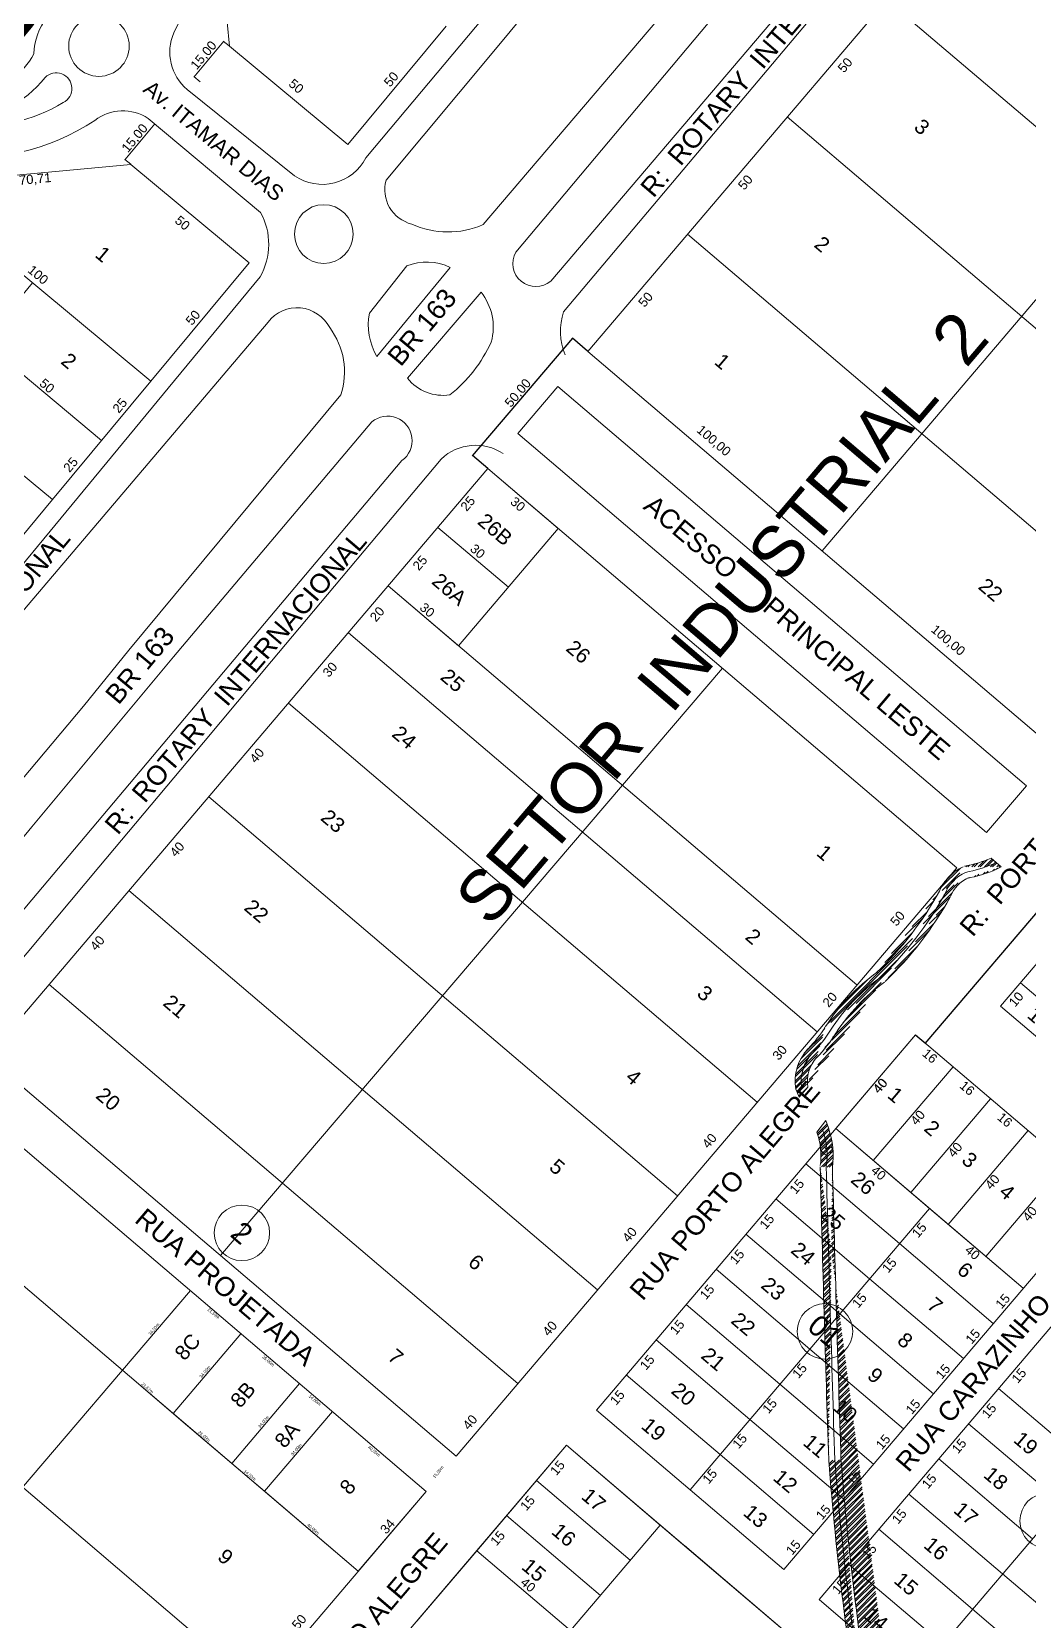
# Model space of a CAD drawing. Header units: metres. Extents: x 3808 to 8215, y 2374 to 6187.
# Drawn here: x 6706 to 7030, y 4128 to 4643 of the extents above; entities that cross this region are included whole.
import ezdxf
from ezdxf.enums import TextEntityAlignment as Align

# ---------------------------------------------------------------- set-up
doc = ezdxf.new("R2010")
doc.units = ezdxf.units.M
for name, color, linetype in [('0 - Cotas', 7, 'Continuous'), ('0 - CÓRREGO', 5, 'Continuous'), ('0 - MEIO FIO 2', 251, 'Continuous'), ('vista', 7, 'Continuous')]:
    doc.layers.add(name, color=color, linetype=linetype)
doc.layers.add('0 - LINHAS DE QUADRA E LOTES', color=7, linetype='Continuous', lineweight=5)
doc.styles.add('Arial', font='arial.ttf')
doc.styles.add('MtXpl_Swis721_BdOul_', font='swissbo.ttf')
doc.styles.add('pedro', font='arial.ttf', dxfattribs={"height": 3})
doc.dimstyles.new('Copy(2) of ISO-25', dxfattribs={"dimtxt": 1, "dimasz": 2.5, "dimexe": 1.25, "dimexo": 0.625, "dimgap": 0.2, "dimtad": 1, "dimtoh": 1, "dimlfac": 0.9999999999999999, "dimzin": 1, "dimtxsty": 'Arial', "dimblk": 'NONE', "dimcen": 0, "dimse1": 1, "dimse2": 1, "dimsd1": 1, "dimsd2": 1, "dimclrt": 256, "dimaunit": 1, "dimadec": 3, "dimazin": 0, "dimtfac": 1, "dimtmove": 0, "dimatfit": 3, "dimldrblk": 'NONE', "dimfxl": 1, "dimtolj": 1, "dimtzin": 0, "dimarcsym": 0})
doc.dimstyles.new('pedro', dxfattribs={"dimtxt": 3, "dimasz": 0.1, "dimexe": 0.1, "dimexo": 0.1, "dimgap": 0.05, "dimtad": 1, "dimzin": 1, "dimtxsty": 'pedro', "dimblk": 'ARCHTICK', "dimcen": 2.5, "dimdle": 0.1, "dimadec": 0, "dimazin": 0, "dimtfac": 1, "dimtmove": 0, "dimatfit": 3, "dimldrblk": 'ARCHTICK', "dimfxl": 0.3, "dimarcsym": 0})
pattern_1 = [(45, (-2381.88947562729, -48.24850846779464), (-1.01027881362028, 1.01027881362028), []), (45, (-2381.21595612729, -48.24850846779464), (-1.01027881362028, 1.01027881362028), [])]

# ---------------------------------------------------------------- blocks, each defined once
blk = doc.blocks.new('_ARCHTICK')
at = {"color": 0, "linetype": 'ByBlock', "const_width": 0.15}
blk.add_lwpolyline([(-0.5, -0.5), (0.5, 0.5)], dxfattribs=at)
blk = doc.blocks.new('*D9244')
at = {"layer": 'Defpoints', "color": 0, "transparency": 16777216}
for p in [(6881.446914161154, 4543.860489014616), (6886.364385073459, 4539.674784610423), (6853.955657197549, 4501.600195218252)]:
    blk.add_point(p, dxfattribs=at)
at = {"layer": 'vista', "color": 0, "lineweight": -2, "transparency": 16777216}
for p, q in [((6848.973368844604, 4505.709750430796), (6881.511731616877, 4543.936638193427)), ((6886.288235894648, 4539.739602066145), (6881.370764982343, 4543.925306470339)), ((6853.879508018737, 4501.665012673975), (6848.962037121515, 4505.85071706533))]:
    blk.add_line(p, q, dxfattribs=at)
at = {"layer": 'vista', "color": 0, "lineweight": -2, "transparency": 16777216, "xscale": 0.1, "yscale": 0.1, "zscale": 0.1}
for p, rotation in [((6881.446914161154, 4543.860489014616), 49.59588771418515), ((6849.038186300327, 4505.785899609607), 229.5958877141852)]:
    blk.add_blockref('_ARCHTICK', p, dxfattribs=dict(at, rotation=rotation))
at = {"layer": 'vista', "color": 0, "lineweight": 5, "transparency": 16777216, "insert": (6863.831608795509, 4526.024174223297), "char_height": 3, "attachment_point": 5, "rotation": 49.595887714185146, "style": 'pedro'}
blk.add_mtext('50,00', dxfattribs=at)
blk = doc.blocks.new('*D9280')
at = {"layer": 'Defpoints', "color": 0, "transparency": 16777216}
for p in [(7090.108765217862, 4431.910098560528), (7093.337345259697, 4429.161961979469), (6992.882581589198, 4317.686330382156)]:
    blk.add_point(p, dxfattribs=at)
at = {"layer": 'vista', "color": 0, "lineweight": -2, "transparency": 16777216}
for p, q in [((7090.184914396674, 4431.845281104806), (7093.413494438509, 4429.097144523746)), ((6996.046344220181, 4314.862044584092), (7093.40216271542, 4429.23811115828)), ((6992.958730768009, 4317.621512926433), (6996.187310854715, 4314.87337630718))]:
    blk.add_line(p, q, dxfattribs=at)
at = {"layer": 'vista', "color": 0, "lineweight": -2, "transparency": 16777216, "xscale": 0.1, "yscale": 0.1, "zscale": 0.1}
for p, rotation in [((7093.337345259697, 4429.161961979469), 49.59588771418515), ((6996.111161675904, 4314.938193762902), 229.5958877141852)]:
    blk.add_blockref('_ARCHTICK', p, dxfattribs=dict(at, rotation=rotation))
at = {"layer": 'vista', "color": 0, "lineweight": 5, "transparency": 16777216, "insert": (7043.313312032569, 4373.25105778237), "char_height": 3, "attachment_point": 5, "rotation": 49.595887714185146, "style": 'pedro'}
blk.add_mtext('150,00', dxfattribs=at)
blk = doc.blocks.new('*D11663')
at = {"layer": 'Defpoints', "color": 0, "transparency": 16777216}
for p in [(6781.341975996825, 4169.444729655726), (6811.801647511697, 4143.517747354137), (6811.801647511697, 4143.517747354137)]:
    blk.add_point(p, dxfattribs=at)
at = {"layer": '0 - Cotas', "lineweight": 5, "transparency": 16777216, "insert": (6797.090970393433, 4157.091159144539), "char_height": 1, "attachment_point": 5, "rotation": 319.59588769160007, "style": 'Arial'}
blk.add_mtext('\\A1;40,00m', dxfattribs=at)
blk = doc.blocks.new('_None')
blk = doc.blocks.new('*D11664')
at = {"layer": 'Defpoints', "color": 0, "transparency": 16777216}
for p in [(6770.681090966825, 4178.519173461113), (6781.341975996826, 4169.444729655728), (6781.341975996826, 4169.444729655728)]:
    blk.add_point(p, dxfattribs=at)
at = {"layer": '0 - Cotas', "lineweight": 5, "transparency": 16777216, "insert": (6776.530692121286, 4174.591872197781), "char_height": 1, "attachment_point": 5, "rotation": 319.59588769159905, "style": 'Arial'}
blk.add_mtext('\\A1;14,00m', dxfattribs=at)
blk = doc.blocks.new('*D11665')
at = {"layer": 'Defpoints', "color": 0, "transparency": 16777216}
for p in [(6751.643796270392, 4194.7235373993), (6770.681090966825, 4178.519173461113), (6770.681090966824, 4178.519173461112)]:
    blk.add_point(p, dxfattribs=at)
at = {"layer": '0 - Cotas', "lineweight": 5, "transparency": 16777216, "insert": (6761.681602258067, 4187.231276069565), "char_height": 1, "attachment_point": 5, "rotation": 319.5958876916004, "style": 'Arial'}
blk.add_mtext('\\A1;25,00m', dxfattribs=at)
blk = doc.blocks.new('*D11666')
at = {"layer": 'Defpoints', "color": 0, "transparency": 16777216}
for p in [(6735.144752571794, 4208.767366261926), (6751.643796270391, 4194.723537399298), (6751.643796270393, 4194.723537399301)]:
    blk.add_point(p, dxfattribs=at)
at = {"layer": '0 - Cotas', "lineweight": 5, "transparency": 16777216, "insert": (6743.249029901789, 4202.920906111074), "char_height": 1, "attachment_point": 5, "rotation": 319.59588769159933, "style": 'Arial'}
blk.add_mtext('\\A1;21,67m', dxfattribs=at)
blk = doc.blocks.new('*D11667')
at = {"layer": 'Defpoints', "color": 0, "transparency": 16777216}
for p in [(6757.24022869175, 4234.60910855827), (6757.24022869175, 4234.60910855827), (6735.144752571795, 4208.767366261927)]:
    blk.add_point(p, dxfattribs=at)
at = {"layer": '0 - Cotas', "lineweight": 5, "transparency": 16777216, "insert": (6745.4632918638, 4222.067897475765), "char_height": 1, "attachment_point": 5, "rotation": 49.46855016223152, "style": 'Arial'}
blk.add_mtext('\\A1;34,00m', dxfattribs=at)
blk = doc.blocks.new('*D11668')
at = {"layer": 'Defpoints', "color": 0, "transparency": 16777216}
for p in [(6757.240228691749, 4234.60910855827), (6773.681731226252, 4220.614258186509), (6772.614037772221, 4219.359905037728)]:
    blk.add_point(p, dxfattribs=at)
at = {"layer": '0 - Cotas', "lineweight": 5, "transparency": 16777216, "insert": (6764.738576961245, 4227.11524580461), "char_height": 1, "attachment_point": 5, "rotation": 319.5958876916008, "style": 'Arial'}
blk.add_mtext('\\A1;21,59m', dxfattribs=at)
blk = doc.blocks.new('*D11669')
at = {"layer": 'Defpoints', "color": 0, "transparency": 16777216}
for p in [(6773.681731226253, 4220.614258186509), (6773.681731226254, 4220.614258186509), (6751.643796270394, 4194.7235373993)]:
    blk.add_point(p, dxfattribs=at)
at = {"layer": '0 - Cotas', "lineweight": 5, "transparency": 16777216, "insert": (6762.052843108961, 4208.188056432362), "char_height": 1, "attachment_point": 5, "rotation": 49.595887691760964, "style": 'Arial'}
blk.add_mtext('\\A1;34,00m', dxfattribs=at)
blk = doc.blocks.new('*D11670')
at = {"layer": 'Defpoints', "color": 0, "transparency": 16777216}
for p in [(6792.719025922683, 4204.409894248323), (6792.719025922683, 4204.409894248323), (6770.681090966824, 4178.519173461113)]:
    blk.add_point(p, dxfattribs=at)
at = {"layer": '0 - Cotas', "lineweight": 5, "transparency": 16777216, "insert": (6781.090137805392, 4191.983692494176), "char_height": 1, "attachment_point": 5, "rotation": 49.59588769176312, "style": 'Arial'}
blk.add_mtext('\\A1;34,00m', dxfattribs=at)
blk = doc.blocks.new('*D11671')
at = {"layer": 'Defpoints', "color": 0, "transparency": 16777216}
for p in [(6773.681731226252, 4220.61425818651), (6791.512138112965, 4202.992012066288), (6792.719025922685, 4204.409894248323)]:
    blk.add_point(p, dxfattribs=at)
at = {"layer": '0 - Cotas', "lineweight": 5, "transparency": 16777216, "insert": (6782.508042981153, 4211.708035618175), "char_height": 1, "attachment_point": 5, "rotation": 319.59588769160064, "style": 'Arial'}
blk.add_mtext('\\A1;25,00m', dxfattribs=at)
blk = doc.blocks.new('*D11672')
at = {"layer": 'Defpoints', "color": 0, "transparency": 16777216}
for p in [(6792.719025922684, 4204.409894248322), (6803.379910952684, 4195.335450442938), (6802.238630178874, 4193.994645058333)]:
    blk.add_point(p, dxfattribs=at)
at = {"layer": '0 - Cotas', "lineweight": 5, "transparency": 16777216, "insert": (6797.626333398169, 4198.972411680375), "char_height": 1, "attachment_point": 5, "rotation": 319.59588769159905, "style": 'Arial'}
blk.add_mtext('\\A1;14,00m', dxfattribs=at)
blk = doc.blocks.new('*D11673')
at = {"layer": 'Defpoints', "color": 0, "transparency": 16777216}
for p in [(6803.379910952686, 4195.33545044294), (6803.379910952685, 4195.335450442941), (6781.341975996826, 4169.444729655729)]:
    blk.add_point(p, dxfattribs=at)
at = {"layer": '0 - Cotas', "lineweight": 5, "transparency": 16777216, "insert": (6791.751022835395, 4182.909248688792), "char_height": 1, "attachment_point": 5, "rotation": 49.5958876917633, "style": 'Arial'}
blk.add_mtext('\\A1;34,00m', dxfattribs=at)
blk = doc.blocks.new('*D11674')
at = {"layer": 'Defpoints', "color": 0, "transparency": 16777216}
for p in [(6803.379910952684, 4195.335450442937), (6833.839582467341, 4169.408468141531), (6832.603722541066, 4167.956548787599)]:
    blk.add_point(p, dxfattribs=at)
at = {"layer": '0 - Cotas', "lineweight": 5, "transparency": 16777216, "insert": (6816.863580701051, 4182.406231144736), "char_height": 1, "attachment_point": 5, "rotation": 319.5958876916012, "style": 'Arial'}
blk.add_mtext('\\A1;40,00m', dxfattribs=at)
blk = doc.blocks.new('*D11675')
at = {"layer": 'Defpoints', "color": 0, "transparency": 16777216}
for p in [(6843.41149769842, 4180.959122029932), (6843.562200829858, 4180.830844959728), (6833.839582467343, 4169.408468141532)]:
    blk.add_point(p, dxfattribs=at)
at = {"layer": '0 - Cotas', "lineweight": 5, "transparency": 16777216, "insert": (6837.845560677113, 4175.655827856677), "char_height": 1, "attachment_point": 5, "rotation": 49.595887693587876, "style": 'Arial'}
blk.add_mtext('\\A1;15,00m', dxfattribs=at)

msp = doc.modelspace()

# ---------------------------------------------------------------- hatches: boundary and pattern name
at = {"layer": '0 - CÓRREGO', "lineweight": 5}
h = msp.add_hatch(dxfattribs=at)
h.set_pattern_fill('ANSI32', color=256, scale=0.15)
h.set_pattern_definition(pattern_1)
edge = h.paths.add_edge_path()
edge.add_arc((7001.166659188263, 4413.1450750496), 41.41767203249888, 280.5821171779376, 293.085412354908)
edge.add_line((7017.406649128695, 4375.04407396923), (7020.669938356511, 4372.225740740404))
edge.add_arc((7001.166659188263, 4413.1450750496), 45.41767203249888, 280.5821171779376, 293.085412354908)
edge.add_line((7020.669938356511, 4372.225740740404), (7018.975060789079, 4371.364388539255))
edge.add_arc((7014.536709931707, 4358.534468917625), 15.09506649489185, 114.3375655139123, 158.3347999342484)
edge.add_arc((7014.536709931707, 4358.534468917625), 11.09506649489185, 114.3375655139123, 158.3347999342484)
edge.add_arc((6904.532688827433, 4417.311751410994), 113.7198489882322, 313.6316002916445, 331.1289464442158)
edge.add_arc((6904.532688827433, 4417.311751410994), 109.7198489882322, 313.6316002916445, 331.1289464442158)
edge.add_arc((7018.739488476386, 4284.747047743684), 65.64691045019869, 125.6749554673392, 147.1559894840387)
edge.add_arc((7018.739488476386, 4284.747047743684), 61.64691045019869, 125.6749554673392, 147.1559894840387)
edge.add_line((6955.024509004842, 4297.449708055087), (6953.93915080942, 4300.07443524429))
edge.add_arc((6969.251305796123, 4302.564558015306), 15.51331047041739, 137.0892721305394, 189.2368039146463)
edge.add_arc((6931.5745362063, 4339.742791841686), 37.42640222721811, 314.7963560364777, 328.7104822648527)
edge.add_arc((6931.5745362063, 4339.742791841686), 41.42640222721811, 314.7963560364777, 328.7104822648527)
edge.add_arc((6969.251305796123, 4302.564558015306), 11.51331047041739, 137.0892721305394, 189.2368039146463)
edge.add_line((6957.887284256733, 4300.716496208844), (6955.024509004842, 4297.449708055087))
h.paths.add_polyline_path([(6904.466712503981, 4228.673792180378), (6964.643379915136, 4299.370855979081), (6957.267859264381, 4305.648828915106), (6897.091191853227, 4234.951765116401)], flags=9)
h = msp.add_hatch(dxfattribs=at)
h.set_pattern_fill('ANSI32', color=256, scale=0.15)
h.set_pattern_definition(pattern_1)
edge = h.paths.add_edge_path()
edge.add_line((6960.809217895082, 4286.119097216542), (6963.75566739644, 4289.828752163669))
edge.add_line((6963.75566739644, 4289.828752163669), (6964.573617281086, 4287.471612378254))
edge.add_arc((6939.616213461934, 4278.504639535824), 22.51940058427133, 351.611340436754, 379.7629108119134)
edge.add_arc((6939.616213461934, 4278.504639535824), 26.51940058427133, 351.611340436754, 379.7629108119134)
edge.add_arc((22506.32079710884, 4680.805465402805), 15549.74618658065, 181.4958909241575, 181.8472040533053)
edge.add_arc((22506.32079710884, 4680.805465402805), 15545.74618658065, 181.4958909241575, 181.8472040533053)
edge.add_arc((8008.655046711727, 4261.554403087668), 1047.216031640977, 184.4951346136521, 189.580790023215)
edge.add_arc((8008.655046711727, 4261.554403087668), 1043.216031640977, 184.4951346136521, 189.580790023215)
edge.add_arc((9748.157511621615, 4465.982299793514), 2797.863790092237, 187.7782709550327, 189.854874081771)
edge.add_arc((9748.157511621615, 4465.982299793514), 2793.863790092237, 187.7782709550327, 189.854874081771)
edge.add_arc((7665.026298025401, 4073.659420045936), 678.9880633398619, 187.3150919157511, 193.4907100843166)
edge.add_arc((7665.026298025401, 4073.659420045936), 674.9880633398619, 187.3150919157511, 193.4907100843166)

# ---------------------------------------------------------------- linework, layer by layer
at = {"color": 0, "linetype": 'ByBlock', "lineweight": 5}
for p, q in [((6768.03592383477, 4640.305463999254), (6768.023014629352, 4640.446294934832)), ((6758.428884867399, 4628.915784360234), (6758.441794072816, 4628.774953424657)), ((6745.649621056888, 4613.400939325192), (6745.63671185147, 4613.541770260769)), ((6736.04258208952, 4602.011259686175), (6736.055491294937, 4601.870428750598))]:
    msp.add_line(p, q, dxfattribs=at)
at = {"layer": '0 - Cotas', "lineweight": 5}
for p, q in [((6853.955657197549, 4501.600195218252), (6876.800410833268, 4482.154958492429)), ((6860.596046894871, 4463.117663795531), (6837.646943393609, 4482.440307672326)), ((6844.391682956473, 4444.080369098634), (6876.800410833268, 4482.154958492429)), ((6821.546929320617, 4463.525605824296), (6844.391682956473, 4444.080369098634)), ((6691.263843258932, 4310.465756464766), (6843.562200829857, 4180.830844959727)), ((6681.541224896057, 4299.043379646874), (6833.839582467342, 4169.408468141531)), ((6811.801647511697, 4143.517747354137), (6833.839582467342, 4169.408468141531))]:
    msp.add_line(p, q, dxfattribs=at)
at = {"layer": '0 - CÓRREGO', "lineweight": 5}
for p, q in [((7017.406649128695, 4375.04407396923), (7020.669938356511, 4372.225740740404)), ((7020.669938356511, 4372.225740740404), (7018.975060789079, 4371.364388539255)), ((6955.024509004842, 4297.449708055087), (6953.93915080942, 4300.07443524429)), ((6957.887284256733, 4300.716496208844), (6955.024509004842, 4297.449708055087)), ((6960.809217895082, 4286.119097216542), (6963.75566739644, 4289.828752163669)), ((6963.75566739644, 4289.828752163669), (6964.573617281086, 4287.471612378254))]:
    msp.add_line(p, q, dxfattribs=at)
for centre, radius, start, end in [((7001.166659188263, 4413.1450750496), 41.41767203249888, 280.5821171779376, 293.085412354908), ((7014.536709931707, 4358.534468917625), 15.09506649489185, 114.3375655139123, 158.3347999342544), ((7014.536709931707, 4358.534468917625), 13.09506649489185, 114.3375655139123, 158.3347999342544), ((7001.166659188263, 4413.1450750496), 43.41767203249888, 280.5821171779376, 293.085412354908), ((7001.166659188263, 4413.1450750496), 45.41767203249888, 280.5821171779376, 293.085412354908), ((7014.536709931707, 4358.534468917625), 11.09506649489185, 114.3375655139123, 158.3347999342544), ((6904.532688827433, 4417.311751410994), 109.7198489882322, 313.6316002916356, 331.1289464442101), ((6904.532688827433, 4417.311751410994), 111.7198489882322, 313.6316002916356, 331.1289464442101), ((6904.532688827433, 4417.311751410994), 113.7198489882322, 313.6316002916356, 331.1289464442101), ((7018.739488476386, 4284.747047743684), 65.64691045019869, 125.6749554673316, 147.1559894840278), ((7018.739488476386, 4284.747047743684), 63.64691045019869, 125.6749554673316, 147.1559894840278), ((7018.739488476386, 4284.747047743684), 61.64691045019869, 125.6749554673316, 147.1559894840278), ((6931.5745362063, 4339.742791841686), 37.42640222721811, 314.7963560364685, 328.7104822648606), ((6931.5745362063, 4339.742791841686), 39.42640222721811, 314.7963560364685, 328.7104822648606), ((6931.5745362063, 4339.742791841686), 41.42640222721811, 314.7963560364685, 328.7104822648606), ((6969.251305796123, 4302.564558015306), 15.51331047041739, 137.0892721305442, 189.2368039146527), ((6969.251305796123, 4302.564558015306), 13.51331047041739, 137.0892721305442, 189.2368039146527), ((6969.251305796123, 4302.564558015306), 11.51331047041739, 137.0892721305442, 189.2368039146527), ((6939.616213461934, 4278.504639535824), 26.51940058427133, 351.6113404367514, 19.76291081191336), ((6939.616213461934, 4278.504639535824), 22.51940058427133, 351.6113404367514, 19.76291081191336), ((6939.616213461934, 4278.504639535824), 24.51940058427133, 351.6113404367514, 19.76291081191336), ((22506.32079710884, 4680.805465402805), 15549.74618658065, 181.4958909241568, 181.8472040533053), ((22506.32079710884, 4680.805465402805), 15547.74618658065, 181.4958909241568, 181.8472040533053), ((22506.32079710884, 4680.805465402805), 15545.74618658065, 181.4958909241568, 181.8472040533053), ((8008.655046711727, 4261.554403087668), 1047.216031640977, 184.4951346136501, 189.580790023215), ((8008.655046711727, 4261.554403087668), 1045.216031640977, 184.4951346136501, 189.580790023215), ((8008.655046711727, 4261.554403087668), 1043.216031640977, 184.4951346136501, 189.580790023215)]:
    msp.add_arc(centre, radius, start, end, dxfattribs=at)
at = {"layer": '0 - LINHAS DE QUADRA E LOTES', "lineweight": 5}
for p, q in [((6751.643796270392, 4194.723537399299), (6773.681731226253, 4220.614258186509)), ((6735.144752571795, 4208.767366261927), (6754.182047268228, 4192.563002323741)), ((6770.681090966825, 4178.519173461113), (6792.719025922684, 4204.409894248322)), ((6770.681090966825, 4178.519173461113), (6751.643796270392, 4194.723537399299)), ((6803.379910952685, 4195.335450442938), (6781.341975996826, 4169.444729655728)), ((6754.182047268228, 4192.563002323741), (6765.604424086087, 4182.840383960829)), ((6781.341975996826, 4169.444729655728), (6770.681090966825, 4178.519173461113)), ((6811.801647511118, 4143.51774735463), (6781.341975996826, 4169.444729655728)), ((6811.801647511697, 4143.517747354137), (6790.479877451693, 4161.666634964906))]:
    msp.add_line(p, q, dxfattribs=at)
at = {"layer": '0 - MEIO FIO 2', "lineweight": 5}
for p, q in [((7175.119072104383, 4904.445793034982), (6878.500966942623, 4552.540716857678)), ((7175.119072104381, 4904.445793034975), (6878.500966942621, 4552.540716857672)), ((6856.413993744268, 4637.814392441825), (6920.108367789072, 4715.141517732773)), ((6852.337954463322, 4580.832026179174), (6957.621466389567, 4704.399668449441)), ((6863.012021774485, 4571.876268067419), (6972.987434419106, 4702.793848792549)), ((6874.321601320088, 4562.525028402037), (6992.876633825858, 4701.624929746256)), ((6814.309704760178, 4602.529018801186), (6867.700510896161, 4666.272214917735)), ((6820.835406940198, 4595.254874402992), (6856.413993744268, 4637.814392441825)), ((6756.154126200156, 4624.685622074583), (6791.12108194671, 4596.645089553735)), ((6743.547321122897, 4615.285862942451), (6780.085541174641, 4584.813073770651)), ((6815.444947680197, 4552.109741615612), (6827.575084465644, 4567.41033573274)), ((6815.444947680199, 4552.109741615613), (6827.575084465646, 4567.410335732741)), ((6841.676305364178, 4566.955909507546), (6817.870865866194, 4538.021007118128)), ((6841.67630536418, 4566.955909507546), (6817.870865866195, 4538.021007118129)), ((6779.883418859653, 4563.861539659854), (6752.108245434095, 4530.245156782068)), ((6779.883418859655, 4563.861539659855), (6752.108245434097, 4530.245156782069)), ((6851.683610215027, 4558.926867575523), (6827.792744335516, 4530.93276948046)), ((6851.683610215029, 4558.926867575524), (6827.792744335517, 4530.932769480461)), ((6691.644844841624, 4442.195541527876), (6782.499840605743, 4549.174680168042)), ((6752.108245434095, 4530.245156782068), (6674.625698604535, 4436.504363614054)), ((6737.244055048127, 4442.662053104817), (6806.142205781159, 4525.542219403003)), ((6751.711681432936, 4440.458502920803), (6816.191132111825, 4516.759844410008)), ((6771.476289327985, 4439.599353338788), (6825.970123218382, 4504.215868855249)), ((6783.653901627428, 4439.076587438676), (6838.718118463606, 4504.710548105916)), ((6722.555357196748, 4424.452094261193), (6737.244055048127, 4442.662053104817)), ((6586.038813887194, 4219.715328785605), (6771.476289327985, 4439.599353338788)), ((6586.038813887194, 4219.715328785605), (6771.476289327985, 4439.599353338788)), ((6705.769482617995, 4385.290854878636), (6751.711681432936, 4440.458502920803)), ((6761.497577476587, 4412.667289506167), (6783.653901627428, 4439.076587438676)), ((6687.460349547114, 4382.837905586032), (6722.555357196748, 4424.452094261193)), ((6727.476723665724, 4372.116029374175), (6761.497577476587, 4412.667289506167)), ((6649.626623821389, 4317.104870209916), (6705.769482617995, 4385.290854878636)), ((6668.979220697466, 4302.389752863729), (6727.476723665724, 4372.116029374175))]:
    msp.add_line(p, q, dxfattribs=at)
for centre, radius in [((6727.541883406696, 4638.827384235497), 9.82948885524359), ((6800.576253986598, 4577.789106126074), 9.52556311469411), ((6800.5762539866, 4577.789106126075), 9.52556311469411)]:
    msp.add_circle(centre, radius, dxfattribs=at)
for centre, radius, start, end in [((6694.636489971103, 4672.871934999644), 64.49501880662503, 332.5195387873114, 21.14873018910152), ((6727.355444250877, 4635.565101818262), 20.96719513126711, 40.93417278317433, 177.9421331936689), ((6766.554431530595, 4636.826973025714), 15.98683063915022, 156.8541714204561, 229.416574761598), ((6686.774381882545, 4646.520321688304), 22.1206148604894, 275.7683803204743, 332.534600008049), ((6682.429274782148, 4649.906726624599), 34.83737892005178, 270.4959690886366, 322.3558745203123), ((6713.634085960953, 4625.018381015012), 5.113185886492893, 297.0892136201288, 135.0685999119676), ((6686.365720007693, 4670.688251699336), 58.29436396738586, 266.3187532594499, 300.5116002728984), ((6735.269816804518, 4602.944113330977), 14.8605471370711, 56.15058579795259, 127.8519311983743), ((6686.595501594619, 4674.010634429944), 71.30921206366827, 261.3638060923174, 303.6903650894699), ((6800.088130936419, 4609.941121104216), 16.03721991416343, 236.0036654217749, 332.4720507875191), ((6800.08813093642, 4609.941121104217), 16.03721991416343, 236.0036654217749, 332.4720507875191), ((6831.895719465811, 4592.184085732067), 11.47868704276379, 164.4832010300924, 256.2469245955707), ((6831.895719465813, 4592.184085732068), 11.47868704276379, 164.4832010300924, 256.2469245955169), ((6761.175915060955, 4574.518755513724), 21.53014045783868, 330.330873456452, 28.56368039437813), ((6761.175915060957, 4574.518755513725), 21.53014045783868, 330.330873456452, 28.56368039433135), ((6840.977270054696, 4606.670039400732), 28.2253091651768, 245.2641473177601, 293.7345532519301), ((6840.977270054697, 4606.670039400733), 28.2253091651768, 245.2641473178184, 293.7345532519301), ((6869.477507803816, 4568.181120784744), 7.446920372618873, 150.2512185724001, 310.5780118170246), ((6869.477507803817, 4568.181120784745), 7.446920372618873, 150.2512185723888, 310.5780118169511), ((6834.10931468839, 4551.159417917144), 17.51537879844729, 64.40418899097457, 111.904258707053), ((6834.109314688391, 4551.159417917145), 17.51537879844729, 64.40418899097457, 111.9042587069998), ((6837.408211122684, 4547.541001039895), 18.25992814916821, 344.6822824376935, 38.57539210315904), ((6837.408211122686, 4547.541001039896), 18.25992814916821, 344.682282437674, 38.57539210323228), ((6791.939025898836, 4541.944305638142), 11.89018649306915, 27.22629016577147, 142.5480435839841), ((6791.939025898838, 4541.944305638143), 11.89018649306915, 27.22629016581814, 142.5480435840206), ((6835.021107235801, 4548.227306473922), 19.95743785098328, 168.7823953142086, 210.75734739664), ((6835.021107235802, 4548.227306473923), 19.95743785098328, 168.7823953142086, 210.7573473966869), ((6897.304943221373, 4546.267131161643), 19.82290093243927, 161.5497131913254, 202.7760825325136), ((6897.304943221375, 4546.267131161644), 19.82290093243927, 161.549713191313, 202.7760825325717), ((6783.428497687712, 4532.989629947232), 23.9034821557144, 341.846626446281, 37.02711440658049), ((6783.428497687714, 4532.989629947233), 23.9034821557144, 341.8466264462686, 37.02711440658049), ((6811.990498514794, 4562.513807589258), 47.36450102144044, 308.6866651191613, 335.2940211669654), ((6811.990498514796, 4562.513807589259), 47.36450102144044, 308.6866651191613, 335.2940211669535), ((6839.424303081139, 4540.349061544095), 14.96528366188026, 218.9917924857047, 278.344754546955), ((6839.42430308114, 4540.349061544096), 14.96528366188026, 218.9917924857047, 278.3447545469015), ((6821.350706593449, 4510.698403873162), 7.960042098704412, 305.4734505616032, 130.4048469187846), ((6821.350706593451, 4510.698403873163), 7.960042098704412, 305.4734505615381, 130.4048469187846), ((6849.905252197625, 4492.878028555313), 16.28374895711215, 56.46657797191709, 133.3940592443146), ((6849.905252197627, 4492.878028555314), 16.28374895711215, 56.46657797185206, 133.3940592443793)]:
    msp.add_arc(centre, radius, start, end, dxfattribs=at)
at = {"layer": 'Defpoints', "lineweight": 5}
for points in [[(6879.452034022813, 4184.425267506766), (6772.503232032052, 4058.77912250898)], [(7085.054816744677, 4009.418136975171), (6879.452034023046, 4184.425267506766)]]:
    msp.add_lwpolyline(points, dxfattribs=at)
at = {"layer": 'vista', "lineweight": 5}
for p, q in [((6886.36438507346, 4539.674784610423), (7223.415154985539, 4935.650514297562)), ((6962.513563858732, 4474.857328858601), (7254.192114744722, 4817.528633395585)), ((6763.46852863663, 4709.215698031343), (6769.923131345459, 4638.800230242864)), ((7135.888926273598, 4524.263641285153), (6983.590568702123, 4653.898552790659)), ((6840.338599133939, 4645.254832951687), (6808.358166594117, 4606.819797703035)), ((6808.358166594117, 4606.819797703035), (6769.923131345459, 4638.800230242864)), ((7103.480198397688, 4486.18905189112), (6951.181840826212, 4615.823963396626)), ((6667.52723101715, 4593.910592285381), (6737.94269880563, 4600.365194994205)), ((6776.377734054292, 4568.384762454378), (6737.94269880563, 4600.365194994205)), ((6667.52723101715, 4593.910592285381), (6744.397301514463, 4529.949727205726)), ((7071.071470520846, 4448.11446249895), (6918.77311294937, 4577.749374002593)), ((6651.537014747239, 4574.693074661051), (6728.407085244556, 4510.732209581395)), ((6744.397301514463, 4529.949727205726), (6776.377734054292, 4568.384762454378)), ((6562.050319836582, 4388.972501126597), (6705.962266265808, 4561.930159745552)), ((6635.546798477321, 4555.475557036723), (6712.416868974638, 4491.514691957069)), ((7038.662742644935, 4410.039873104917), (6886.36438507346, 4539.674784610423)), ((6712.416868974638, 4491.514691957069), (6744.397301514463, 4529.949727205726)), ((6863.678275560415, 4513.022572035345), (6876.641766710593, 4528.25240779333)), ((7028.940124282069, 4398.617496287825), (6876.641766710593, 4528.25240779333)), ((7015.976633131891, 4383.387660529839), (6863.678275560415, 4513.022572035345)), ((6853.955657197549, 4501.600195218252), (6691.263843258913, 4310.46575646478)), ((7006.254014769024, 4371.965283712747), (6853.955657197549, 4501.600195218252)), ((6600.485355085239, 4356.992068586769), (6712.416868974634, 4491.51469195707)), ((6973.845286892182, 4333.890694320577), (6821.546929320707, 4463.525605824219)), ((6960.881795742004, 4318.660858562591), (6808.583438170529, 4448.295770068096)), ((6766.988232862318, 4246.009877218422), (6930.104835982821, 4436.782739464568)), ((6941.436559016272, 4295.816104926544), (6789.138201444796, 4425.451016432049)), ((7020.509322345643, 4327.001006715374), (7085.326778097465, 4403.150185501578)), ((7015.976633131891, 4383.387660529839), (7028.940124282069, 4398.617496287825)), ((6915.509576714984, 4265.356433412435), (6763.211219143509, 4394.99134491794)), ((7006.254014769024, 4371.965283712747), (6843.562200829857, 4180.830844959726)), ((6889.582594414628, 4234.896761898326), (6737.284236843153, 4364.531673401969)), ((6863.655612113341, 4204.437090384217), (6711.357254541866, 4334.072001889723)), ((7026.991067920267, 4334.615924593436), (7049.835821556314, 4315.170687869566)), ((7020.509322345643, 4327.001006715374), (7043.354075980759, 4307.555769989642)), ((6992.882581589199, 4317.686330382156), (6889.174652385228, 4195.847644324439)), ((6966.955599288843, 4287.226658866184), (6992.882581589199, 4317.686330382156)), ((6992.882581589199, 4317.686330382156), (7053.801924617416, 4265.832365781444)), ((6979.139467894486, 4276.855865946414), (7005.066450194842, 4307.315537460523)), ((6991.32333650013, 4266.485073026644), (7017.250318800486, 4296.944744542616)), ((6966.955599288843, 4287.226658866184), (7027.87494231706, 4235.372694265472)), ((6966.955599288843, 4287.226658866184), (6997.415270802951, 4261.299676565828)), ((7003.507205105773, 4256.114280105012), (7029.434187406129, 4286.573951620983)), ((6811.801647511697, 4143.517747354137), (6659.503289940222, 4273.152658859643)), ((6957.232980925976, 4275.804282049092), (6987.692652440085, 4249.877299748736)), ((7015.691073711417, 4245.743487185242), (7041.618056011773, 4276.203158699351)), ((6947.51036256311, 4264.381905232), (6977.970034077219, 4238.454922929781)), ((7053.801924617416, 4265.832365781444), (6950.093995414129, 4143.993679721283)), ((6997.415270802951, 4261.299676565828), (6919.634323900326, 4169.920662023241)), ((6997.415270802951, 4261.299676565828), (7027.87494231706, 4235.372694265472)), ((6937.787744200244, 4252.959528413045), (6968.247415714352, 4227.032546112689)), ((7065.22430143544, 4256.109747417646), (6961.516372232153, 4134.271061359348)), ((6987.692652440085, 4249.877299748736), (7018.152323954194, 4223.950317446517)), ((6928.065125837377, 4241.537151595952), (6958.524797351486, 4215.610169295596)), ((6977.970034077219, 4238.454922929781), (7008.429705591328, 4212.527940631287)), ((6626.08135848337, 4081.21238130949), (6757.24022869175, 4234.609108558271)), ((6779.392919634855, 4105.443157961967), (6627.09456206338, 4235.078069467472)), ((6918.342507474511, 4230.11477477886), (6948.80217898862, 4204.187792476641)), ((6968.247415714352, 4227.032546112689), (6998.707087228461, 4201.105563812333)), ((6908.619889111645, 4218.692397959905), (6939.079560625753, 4192.765415657686)), ((6958.524797351486, 4215.610169295596), (6988.984468865595, 4189.683186993378)), ((6898.897270748778, 4207.27002114095), (6929.356942262887, 4181.343038840594)), ((6948.80217898862, 4204.187792476641), (6979.261850502729, 4178.260810176285)), ((7069.756990649193, 4199.723093601318), (6991.976043746262, 4108.344079058992)), ((7019.852082409351, 4202.80532226749), (7050.31175392346, 4176.878339965271)), ((6889.174652385912, 4195.847644323858), (6919.634323900021, 4169.920662023502)), ((6939.079560625753, 4192.765415657686), (6969.539232139862, 4166.838433359193)), ((7010.129464046485, 4191.382945448535), (7040.589135561525, 4165.455963148179)), ((6879.452034022764, 4184.425267507007), (6850.284178934447, 4150.158137053626)), ((6879.452034023046, 4184.425267506766), (6909.911705537154, 4158.498285204547)), ((6929.356942262887, 4181.343038840594), (6959.816613776996, 4155.416056540238)), ((7000.406845683618, 4179.960568631443), (7030.866517197727, 4154.033586331087)), ((6833.839582466978, 4169.408468141841), (6736.40816571218, 4054.943586919831)), ((6869.729415660179, 4173.002890687811), (6900.189087174288, 4147.075908387455)), ((6919.634323900021, 4169.920662023502), (6950.093995414129, 4143.993679721283)), ((6990.684227320752, 4168.53819181435), (7021.143898835792, 4142.611209512132)), ((6860.006797297313, 4161.580513870718), (6890.466468811422, 4135.653531570362)), ((6909.911705537624, 4158.498285205565), (6880.743850448555, 4124.231154751407)), ((6909.911705537154, 4158.498285204547), (6940.371377051263, 4132.571302906053)), ((6909.911705537154, 4158.498285204547), (7085.054816744677, 4009.418136975171)), ((6980.961608957886, 4157.115814995395), (7011.421280471995, 4131.188832693177)), ((6830.838942208714, 4127.313383415716), (6850.284178934447, 4150.158137053626)), ((6850.284178934447, 4150.158137053626), (6880.743850448555, 4124.231154751407)), ((7085.054816744677, 4009.418136975171), (6917.780501272916, 4151.800441217052)), ((6971.238990595019, 4145.69343817644), (7001.69866211006, 4119.766455876084)), ((7021.143898835792, 4142.611209512132), (7051.603570349901, 4116.684227209913)), ((6961.516372232153, 4134.271061359348), (6991.976043746262, 4108.344079058992)), ((7011.421280471995, 4131.188832693177), (7041.880951987035, 4105.261850392821))]:
    msp.add_line(p, q, dxfattribs=at)
at = {"layer": 'vista', "color": 1, "lineweight": 5}
for p, q in [((6758.371378605028, 4628.768498821948), (6768.093430097141, 4640.452749537541)), ((6769.846261274962, 4638.864191107946), (6767.952599161564, 4640.439840332123)), ((6760.456363936274, 4627.163745962131), (6758.35846939961, 4628.909329757525)), ((6735.985075827149, 4601.863974147889), (6745.707127319259, 4613.548224863478)), ((6747.664190920342, 4611.78973186267), (6745.566296383681, 4613.53531565806)), ((6737.865828735133, 4600.429155859285), (6735.972166621731, 4602.004805083466))]:
    msp.add_line(p, q, dxfattribs=at)
at = {"layer": 'vista', "color": 7, "lineweight": 5}
for centre in [(6773.993494992531, 4253.379205994683), (6963.443731690212, 4221.389057189601), (7035.785451537385, 4159.812474225091)]:
    msp.add_circle(centre, 9.014268420568897, dxfattribs=at)

# ---------------------------------------------------------------- texts
at = {"layer": 'vista', "color": 1, "lineweight": 5}
for s, height, rotation, style, p in [('SETOR  INDUSTRIAL  1', 16.26859338701412, 50.23735623778742, 'MtXpl_Swis721_BdOul_', (6628.099327900723, 4551.51851452044)), ('15,00', 3, 50.23735623777208, 'pedro', (6759.301958580263, 4630.892905754527)), ('50', 3, 320.2373562377874, 'pedro', (6788.906645758109, 4626.152139285554)), ('50', 3, 50.23735623778739, 'pedro', (6822.158279425424, 4625.314666235852)), ('15,00', 3, 50.23735623777208, 'pedro', (6736.915655802382, 4603.988381080467)), ('70,71', 3, 5.237356237783019, 'pedro', (6701.738170793552, 4593.742591500549)), ('50', 3, 320.2373562377874, 'pedro', (6751.937287552001, 4581.721264749934)), ('100', 3, 320.2373562377874, 'pedro', (6704.133850792666, 4565.629525628575)), ('50', 3, 50.23735623778739, 'pedro', (6757.735334545668, 4547.88925448784)), ('50', 3, 320.2373562377874, 'pedro', (6707.929352554565, 4528.831219227858)), ('25', 3, 50.23735623778739, 'pedro', (6733.986940025016, 4519.347727434898)), ('25', 3, 50.23735623778739, 'pedro', (6717.996723755105, 4500.130209810571))]:
    msp.add_text(s, height=height, rotation=rotation, dxfattribs=dict(at, style=style)).set_placement(p)
at = {"layer": 'vista', "lineweight": 5, "style": 'pedro'}
for s, height, rotation, p in [('R:  ROTARY  INTERNACIONAL', 6.240000000000001, 49.59588768666461, (6902.971521065738, 4593.275902902008)), ('Av. ITAMAR DIAS', 4.992000000000001, 320.237356237787, (6744.730582236629, 4628.08148283653)), ('BR 163', 6.240000000000001, 50.23735623777209, (6820.788808670685, 4538.394582129301)), ('ACESSO      PRINCIPAL LESTE', 6.240000000000001, 319.595887689688, (6908.100398928314, 4493.527213678139)), ('AVENIDA  LIONS  INTERNACIONAL', 6.240000000000001, 50.23735623777209, (6621.221228068121, 4371.413802130405)), ('R:  ROTARY  INTERNACIONAL', 6.240000000000001, 49.59588768666461, (6728.903132080122, 4386.349420182983)), ('BR 163', 6.240000000000001, 50.23735623777209, (6729.100059905803, 4428.576597174725)), ('R:  PORTO ALEGRE', 6.240000000000001, 49.59588768666461, (7006.689874906479, 4353.245486827942)), ('RUA PORTO ALEGRE', 6.240000000000001, 49.59588768666461, (6899.451047260701, 4235.062957238781)), ('RUA PROJETADA', 6.240000000000001, 319.595887689688, (6742.806861355835, 4261.884774841492)), ('RUA CARAZINHO', 6.240000000000001, 49.59588768666461, (6985.857460503853, 4179.307633761691)), ('RUA PORTO ALEGRE', 6.240000000000001, 49.59588768666461, (6778.413766926474, 4088.435816548215))]:
    msp.add_text(s, height=height, rotation=rotation, dxfattribs=at).set_placement(p, align=Align.TOP_LEFT)
for s, rotation, p in [('1', 320.2373562377836, (6725.932668405339, 4570.591267336844)), ('2', 320.2373562377823, (6714.833097132864, 4535.952646737062))]:
    msp.add_text(s, height=4.800000000000001, rotation=rotation, dxfattribs=at).set_placement(p)
at = {"layer": 'vista', "color": 1, "lineweight": 5, "attachment_point": 5, "style": 'pedro'}
for s, insert, char_height, rotation in [('50', (6969.990025179847, 4632.644910954314), 3, 49.59588769186474), ('50', (6937.581297305799, 4594.570321564006), 3, 49.59588769186474), ('50', (6905.172569428957, 4556.49573216811), 3, 49.59588769186474), ('{\\fSwis721 BlkOul BT|b0|i0|c0|p82;SETOR  INDUSTRIAL  2}', (6929.922136615417, 4453.105905641245), 16.26859338701412, 49.59588769186479), ('100,00', (6927.190756457313, 4510.498919492962), 3, 319.59588769186473), ('30', (6863.649970065483, 4490.051976270233), 3, 319.59588769186473), ('25', (6831.87485279168, 4470.971612418829), 3, 49.59588769186474), ('30', (6850.59689546887, 4474.743845859999), 3, 319.59588769186473), ('30', (6834.227924019256, 4455.665122693097), 3, 319.59588769186473), ('20', (6817.953162738509, 4454.336860530453), 3, 49.59588769186474), ('100,00', (7003.33993524631, 4445.681463741141), 3, 319.59588769186473), ('30', (6802.61899076534, 4436.321889261159), 3, 49.59588769186474), ('40', (6778.866051333412, 4408.416338041799), 3, 49.59588769186474), ('40', (6752.93906903585, 4377.956666529553), 3, 49.59588769186474), ('40', (6752.939069032706, 4377.956666527691), 3, 49.59588769186474), ('50', (6987.04986553771, 4355.481377691405), 3, 49.59588769186474), ('40', (6727.01208673235, 4347.496995013582), 3, 49.59588769186474), ('20', (6965.052798100202, 4329.127051860469), 3, 49.59588769186474), ('10', (7025.591772837951, 4329.240932256358), 3, 49.59588769186474), ('30', (6948.769652806609, 4311.919837646561), 3, 49.59588769186474), ('16', (6997.540199519522, 4310.815862935411), 3, 319.59588769186945), ('40', (6981.353545002095, 4301.104179384562), 3, 49.59588769186448), ('40', (6981.418362455829, 4301.18032856323), 3, 49.59588769186943), ('16', (7009.659250665843, 4300.368920836972), 3, 319.59588769186945), ('40', (6993.602231062404, 4290.809535641598), 3, 49.59588769186943), ('16', (7021.90793673174, 4290.074277095871), 3, 319.59588769186945), ('40', (6925.899776805579, 4283.262631239744), 3, 49.59588769186474), ('15', (6964.047440844975, 4279.852967150884), 3, 49.59588769186943), ('40', (7005.721282213382, 4280.362593543159), 3, 49.59588769186943), ('40', (6980.874223670377, 4272.833375152575), 3, 319.59588769186945), ('40', (7017.840333363428, 4269.91565144472), 3, 49.59588769186943), ('15', (6954.324822480246, 4268.430590335654), 3, 49.59588769186943), ('40', (7030.024201967209, 4259.544858523088), 3, 49.59588769186943), ('15', (6944.602204118311, 4257.008213516699), 3, 49.59588769186943), ('15', (6994.104726486295, 4254.26849187203), 3, 49.59588769186943), ('40', (6899.972794505223, 4252.802959725635), 3, 49.59588769186474), ('15', (6934.879585756375, 4245.585836699607), 3, 49.59588769186943), ('40', (7011.398712639152, 4246.982542030888), 3, 319.59588769186945), ('15', (6984.382108123428, 4242.8461150568), 3, 49.59588769186943), ('15', (6925.15696739444, 4234.16345987879), 3, 49.59588769186943), ('15', (6974.659489758699, 4231.423738237845), 3, 49.59588769186943), ('15', (7021.233369425326, 4231.17684937306), 3, 49.59588769186943), ('40', (6874.045812203004, 4222.343288209664), 3, 49.59588769186474), ('15', (6915.434349034368, 4222.74108306356), 3, 49.59588769186943), ('15', (7011.510751061528, 4219.754472554105), 3, 49.59588769186943), ('15', (6905.711730668708, 4211.318706244605), 3, 49.59588769186943), ('15', (6955.214253037623, 4208.578984603661), 3, 49.59588769186943), ('15', (7001.788132699593, 4208.33209573515), 3, 49.59588769186943), ('15', (7026.493655301086, 4207.001167163628), 3, 49.59588769186004), ('15', (6895.989112307704, 4199.896329429375), 3, 49.59588769186943), ('15', (6945.491634671032, 4197.156607784706), 3, 49.59588769186943), ('15', (6992.065514339521, 4196.90971891992), 3, 49.59588769186943), ('15', (7016.771036936357, 4195.578790344673), 3, 49.59588769186004), ('40', (6848.118829902648, 4191.883616697418), 3, 49.59588769186474), ('15', (6935.769016312822, 4185.734230967613), 3, 49.59588769186943), ('15', (6982.342895976654, 4185.487342100965), 3, 49.59588769186943), ('15', (7007.048418578147, 4184.156413525718), 3, 49.59588769186004), ('15', (6876.543875577315, 4177.051575791465), 3, 49.59588769186943), ('15', (6926.046397949024, 4174.311854150521), 3, 49.59588769186943), ('15', (6972.620277611925, 4174.064965283873), 3, 49.59588769186943), ('15', (6997.325800212487, 4172.734036708625), 3, 49.59588769186004), ('15', (6866.821257219105, 4165.629198974373), 3, 49.59588769186943), ('15', (6962.897659249059, 4162.642588464918), 3, 49.59588769186943), ('15', (6987.60318184962, 4161.311659887808), 3, 49.59588769186004), ('15', (6857.098638853445, 4154.206822153556), 3, 49.59588769186943), ('15', (6953.175040886193, 4151.220211647826), 3, 49.59588769186943), ('15', (6977.880563488617, 4149.889283074441), 3, 49.59588769186004), ('40', (6866.992904982916, 4139.042735018211), 3, 319.59588769186945), ('15', (6968.157945122025, 4138.466906253623), 3, 49.59588769186004), ('50', (6792.597498279451, 4127.033841330933), 3, 49.59588769186474)]:
    msp.add_mtext(s, dxfattribs=dict(at, insert=insert, char_height=char_height, rotation=rotation))
at = {"layer": 'vista', "lineweight": 5, "char_height": 4.800000000000001, "attachment_point": 5, "style": 'pedro'}
for s, insert, rotation in [('3', (6994.976490827664, 4612.580956820773), 319.59588769186473), ('2', (6962.567762954547, 4574.506367428603), 319.59588769186473), ('1', (6930.159035077705, 4536.431778036433), 319.59588769186473), ('26B', (6856.290089488383, 4481.835743062025), 319.59588769186274), ('26A', (6841.398504483816, 4462.411281360684), 319.59588769186274), ('22', (7017.308766452982, 4462.25075668134), 319.59588769186473), ('26', (6883.332926334021, 4442.110221490057), 319.59588769186274), ('25', (6842.488667108505, 4432.797256932037), 319.59588769186274), ('24', (6826.767927852846, 4414.32813668661), 319.59588769186274), ('23', (6803.600523630544, 4387.110486971589), 319.59588769186274), ('1', (6963.333696211143, 4376.872642610597), 319.59588769186473), ('22', (6778.765978465243, 4357.934238106387), 319.59588769186274), ('2', (6940.166291988841, 4349.654992895576), 319.59588769186473), ('21', (6752.403347535445, 4326.962755615266), 319.59588769186274), ('3', (6924.445552732251, 4331.185872652011), 319.59588769186473), ('11', (7033.230353477798, 4322.962725291403), 319.59588769186473), ('4', (6901.278148511811, 4303.968222935127), 319.59588769186473), ('20', (6730.553335102355, 4296.845124478119), 319.59588769186274), ('1', (6986.393195467456, 4298.1974186603), 319.59588769186473), ('2', (6998.27265799643, 4287.434943670782), 319.59588769186473), ('5', (6876.443603343717, 4274.791974068063), 319.59588769186473), ('3', (7010.456526602074, 4277.064150751012), 319.59588769186473), ('26', (6975.838783326945, 4269.505185716229), 319.59588769186473), ('4', (7022.64039520958, 4266.693357829379), 319.59588769186473), ('25', (6966.116164963148, 4258.082808899137), 319.59588769186473), ('6', (6850.080972413919, 4243.820491578805), 319.59588769186473), ('24', (6956.393546601213, 4246.660432080182), 319.59588769186473), ('6', (7008.962031711279, 4241.310992151874), 319.59588769186473), ('23', (6946.670928238346, 4235.238055263089), 319.59588769186473), ('7', (6999.239413348413, 4229.888615332919), 319.59588769186473), ('22', (6936.94830987548, 4223.815678444134), 319.59588769186473), ('8', (6989.516794985547, 4218.466238513964), 319.59588769186473), ('7', (6823.979359778031, 4213.155659947919), 319.59588769186473), ('21', (6927.225691511682, 4212.393301627042), 319.59588769186473), ('9', (6979.794176621749, 4207.043861698734), 319.59588769186473), ('20', (6917.503073150679, 4200.970924808087), 319.59588769186473), ('10', (6970.071558259814, 4195.621484879779), 319.59588769186473), ('19', (6907.78045478595, 4189.548547990995), 319.59588769186473), ('11', (6960.348939896016, 4184.199108060824), 319.59588769186473), ('19', (7028.735266447454, 4185.083849115672), 319.59588769186473), ('12', (6950.626321534081, 4172.776731243732), 319.59588769186473), ('18', (7019.012648083656, 4173.661472296717), 319.59588769186473), ('8', (6808.371223874887, 4170.905801238023), 49.59588769186474), ('17', (6888.335218060217, 4166.70379435681), 319.59588769186473), ('13', (6940.903703172146, 4161.354354426639), 319.59588769186473), ('17', (7009.290029721721, 4162.239095479625), 319.59588769186473), ('16', (6878.612599700145, 4155.281417537855), 319.59588769186473), ('16', (6999.567411359786, 4150.81671866067), 319.59588769186473), ('9', (6768.665298976391, 4148.171308797228), 319.59588769186473), ('15', (6868.889981336347, 4143.8590407189), 319.59588769186473), ('15', (6989.844792998782, 4139.39434184544), 319.59588769186473), ('14', (6980.122174634053, 4127.971965026485), 319.59588769186473)]:
    msp.add_mtext(s, dxfattribs=dict(at, insert=insert, rotation=rotation))
at = {"layer": 'vista', "color": 1, "lineweight": 5, "char_height": 3, "attachment_point": 5, "rotation": 49.59588769186474, "style": 'pedro'}
for s, insert, width in [('25', (6847.408997628583, 4490.217921534548), 4.287175989085948), ('34', (6821.309162742869, 4158.038756360393), 4.407912687585266)]:
    msp.add_mtext(s, dxfattribs=dict(at, insert=insert, width=width))
at = {"layer": 'vista', "color": 7, "lineweight": 5, "insert": (6774.006448809444, 4253.390411720055), "char_height": 6.77858057792255, "attachment_point": 5, "rotation": 319.5958876918647, "style": 'pedro'}
msp.add_mtext('2', dxfattribs=at)
at = {"layer": 'vista', "color": 7, "lineweight": 5, "insert": (6963.430777877956, 4221.377851467954), "char_height": 6.77858057792255, "width": 7.120539755235859, "attachment_point": 5, "rotation": 319.59588769186524, "style": 'pedro'}
msp.add_mtext('01', dxfattribs=at)
at = {"layer": 'vista', "lineweight": 5, "char_height": 4.800000000000001, "width": 3.162892223738063, "attachment_point": 5, "rotation": 49.59588769186474, "style": 'pedro'}
for s, insert in [('8C', (6756.326934219343, 4216.362691514723)), ('8B', (6774.342339525598, 4200.839637813919)), ('8A', (6788.690222687195, 4187.763019672051))]:
    msp.add_mtext(s, dxfattribs=dict(at, insert=insert))

# ---------------------------------------------------------------- dimensions: what is measured, and where the dimension line sits
at = {"layer": '0 - Cotas', "lineweight": 5}
for base, p1, p2, angle, picture, middle in [((6757.24022869175, 4234.60910855827), (6735.144752571795, 4208.767366261927), (6757.24022869175, 4234.60910855827), 49.468550162230365, '*D11667', (6746.072057188945, 4221.547384595862)), ((6772.614037772221, 4219.359905037728), (6757.24022869175, 4234.60910855827), (6773.681731226253, 4220.614258186509), 319.5958876915992, '*D11668', (6764.219418321784, 4226.50532516525)), ((6773.681731226254, 4220.614258186509), (6751.643796270392, 4194.723537399299), (6773.681731226253, 4220.614258186509), 49.595887691760964, '*D11669', (6762.662763748323, 4207.668897792903)), ((6791.512138112965, 4202.992012066288), (6773.681731226253, 4220.614258186509), (6792.719025922685, 4204.409894248323), 319.595887691602, '*D11671', (6781.988884341692, 4211.098114978815)), ((6751.643796270393, 4194.723537399301), (6735.144752571795, 4208.767366261927), (6751.643796270392, 4194.723537399299), 319.5958876915993, '*D11666', (6742.729871262329, 4202.310985471714)), ((6792.719025922683, 4204.409894248323), (6770.681090966825, 4178.519173461113), (6792.719025922685, 4204.409894248323), 49.59588769176196, '*D11670', (6781.700058444754, 4191.464533854718)), ((6802.238630178874, 4193.994645058333), (6792.719025922684, 4204.409894248322), (6803.379910952685, 4195.335450442938), 319.59588769159905, '*D11672', (6797.107174758708, 4198.362491041014)), ((6770.681090966824, 4178.519173461112), (6751.643796270392, 4194.723537399299), (6770.681090966825, 4178.519173461113), 319.5958876916004, '*D11665', (6761.162443618607, 4186.621355430205)), ((6803.379910952685, 4195.335450442941), (6781.341975996826, 4169.444729655728), (6803.379910952685, 4195.335450442938), 49.59588769176214, '*D11673', (6792.360943474756, 4182.390090049334)), ((6832.603722541066, 4167.956548787599), (6803.379910952685, 4195.335450442938), (6833.839582467342, 4169.408468141531), 319.5958876916012, '*D11674', (6816.34442206159, 4181.796310505377)), ((6843.41149769842, 4180.959122029932), (6833.839582467342, 4169.408468141531), (6843.562200829857, 4180.830844959727), 49.59588769358787, '*D11675', (6838.45548131649, 4175.136669217238)), ((6781.341975996826, 4169.444729655728), (6770.681090966825, 4178.519173461113), (6781.341975996826, 4169.444729655728), 319.59588769159666, '*D11664', (6776.011533481826, 4173.98195155842)), ((6811.801647511697, 4143.517747354137), (6781.341975996826, 4169.444729655728), (6811.801647511697, 4143.517747354137), 319.5958876916009, '*D11663', (6796.571811753973, 4156.481238505179))]:
    dim = msp.add_linear_dim(base=base, p1=p1, p2=p2, angle=angle, dimstyle='Copy(2) of ISO-25', override={"dimpost": 'm'}, dxfattribs=at)
    dim.commit()
    dim.dimension.update_dxf_attribs({"geometry": picture, "text_midpoint": middle, "dimtype": 161})
at = {"layer": 'vista', "color": 1, "lineweight": 5}
for base, p1, p2, picture, middle in [((6881.446914161154, 4543.860489014616), (6853.955657197549, 4501.600195218252), (6886.36438507346, 4539.674784610423), '*D9244', (6863.831608795509, 4526.024174223297)), ((7093.337345259697, 4429.161961979469), (6992.882581589199, 4317.686330382156), (7090.108765217862, 4431.910098560529), '*D9280', (7043.313312032569, 4373.25105778237))]:
    dim = msp.add_linear_dim(base=base, p1=p1, p2=p2, angle=49.59588771418515, dimstyle='pedro', override={"dimfxl": 0.1}, dxfattribs=at)
    dim.commit()
    dim.dimension.update_dxf_attribs({"geometry": picture, "text_midpoint": middle})

doc.saveas('drawing.dxf')
